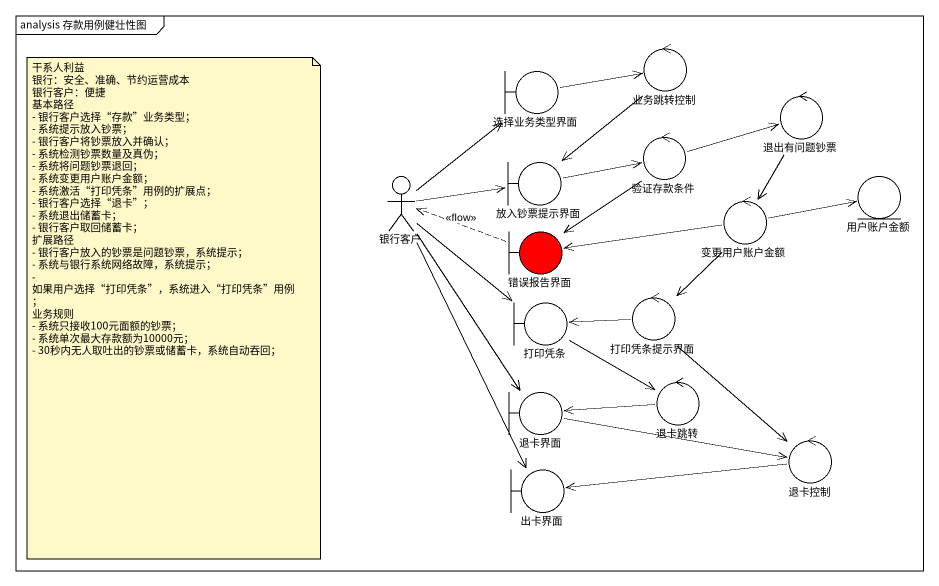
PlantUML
@startuml
mainframe analysis 存款用例健壮性图
boundary 选择业务类型界面
control 业务跳转控制
control 退出有问题钞票
actor 银行客户
boundary 放入钞票提示界面
control 验证存款条件
entity 用户账户金额
control 变更用户账户金额
boundary 错误报告界面 #FF0000
boundary 打印凭条
control 打印凭条提示界面
boundary 退卡界面
control 退卡跳转
boundary 出卡界面
control 退卡控制
选择业务类型界面 -right-> 业务跳转控制
业务跳转控制 --> 放入钞票提示界面
退出有问题钞票 --> 变更用户账户金额
银行客户 -up-> 选择业务类型界面
银行客户 -right-> 放入钞票提示界面
银行客户 --> 打印凭条
银行客户 --> 退卡界面
银行客户 --> 出卡界面
放入钞票提示界面 -right-> 验证存款条件
验证存款条件 -right-> 退出有问题钞票
验证存款条件 --> 错误报告界面
变更用户账户金额 -right-> 用户账户金额
变更用户账户金额 -left-> 错误报告界面
变更用户账户金额 --> 打印凭条提示界面
错误报告界面 .left.> 银行客户 : <<flow>>
打印凭条 --> 退卡跳转
打印凭条提示界面 -left-> 打印凭条
打印凭条提示界面 --> 退卡控制
退卡界面 -right-> 退卡控制
退卡跳转 -left-> 退卡界面
退卡控制 -left-> 出卡界面
note as N1
  干系人利益
  银行：安全、准确、节约运营成本
  银行客户：便捷
  基本路径
  - 银行客户选择“存款”业务类型；
  - 系统提示放入钞票；
  - 银行客户将钞票放入并确认；
  - 系统检测钞票数量及真伪；
  - 系统将问题钞票退回；
  - 系统变更用户账户金额；
  - 系统激活“打印凭条”用例的扩展点；
  - 银行客户选择“退卡”；
  - 系统退出储蓄卡；
  - 银行客户取回储蓄卡；
  扩展路径
  - 银行客户放入的钞票是问题钞票，系统提示；
  - 系统与银行系统网络故障，系统提示；
  - 如果用户选择“打印凭条”，系统进入“打印凭条”用例；
  业务规则
  - 系统只接收100元面额的钞票；
  - 系统单次最大存款额为10000元；
  - 30秒内无人取吐出的钞票或储蓄卡，系统自动吞回；
end note
@enduml
